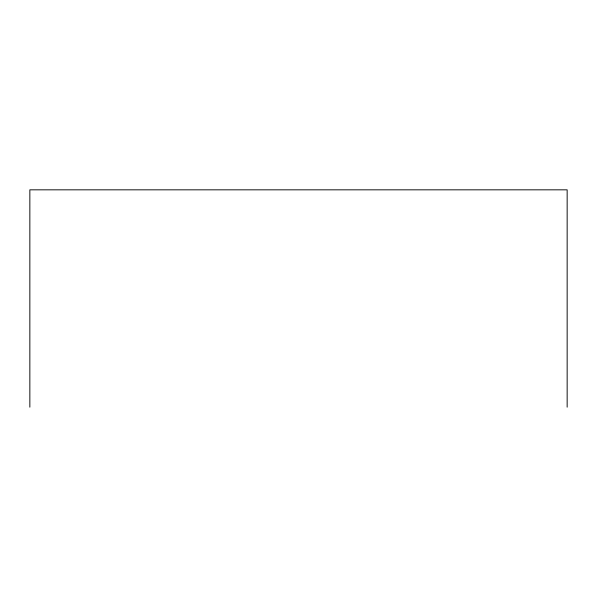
<?xml version="1.0" encoding="UTF-8"?>
<svg xmlns="http://www.w3.org/2000/svg" width="597" height="597" viewBox="0 0 597 597"><rect width="100%" height="100%" fill="white"/><g stroke="black" fill="none" stroke-linecap="round" stroke-linejoin="round"><path stroke-width="0.9" d="M567.15 407.169L567.15 189.831L29.85 189.831L29.85 407.169"/></g></svg>
